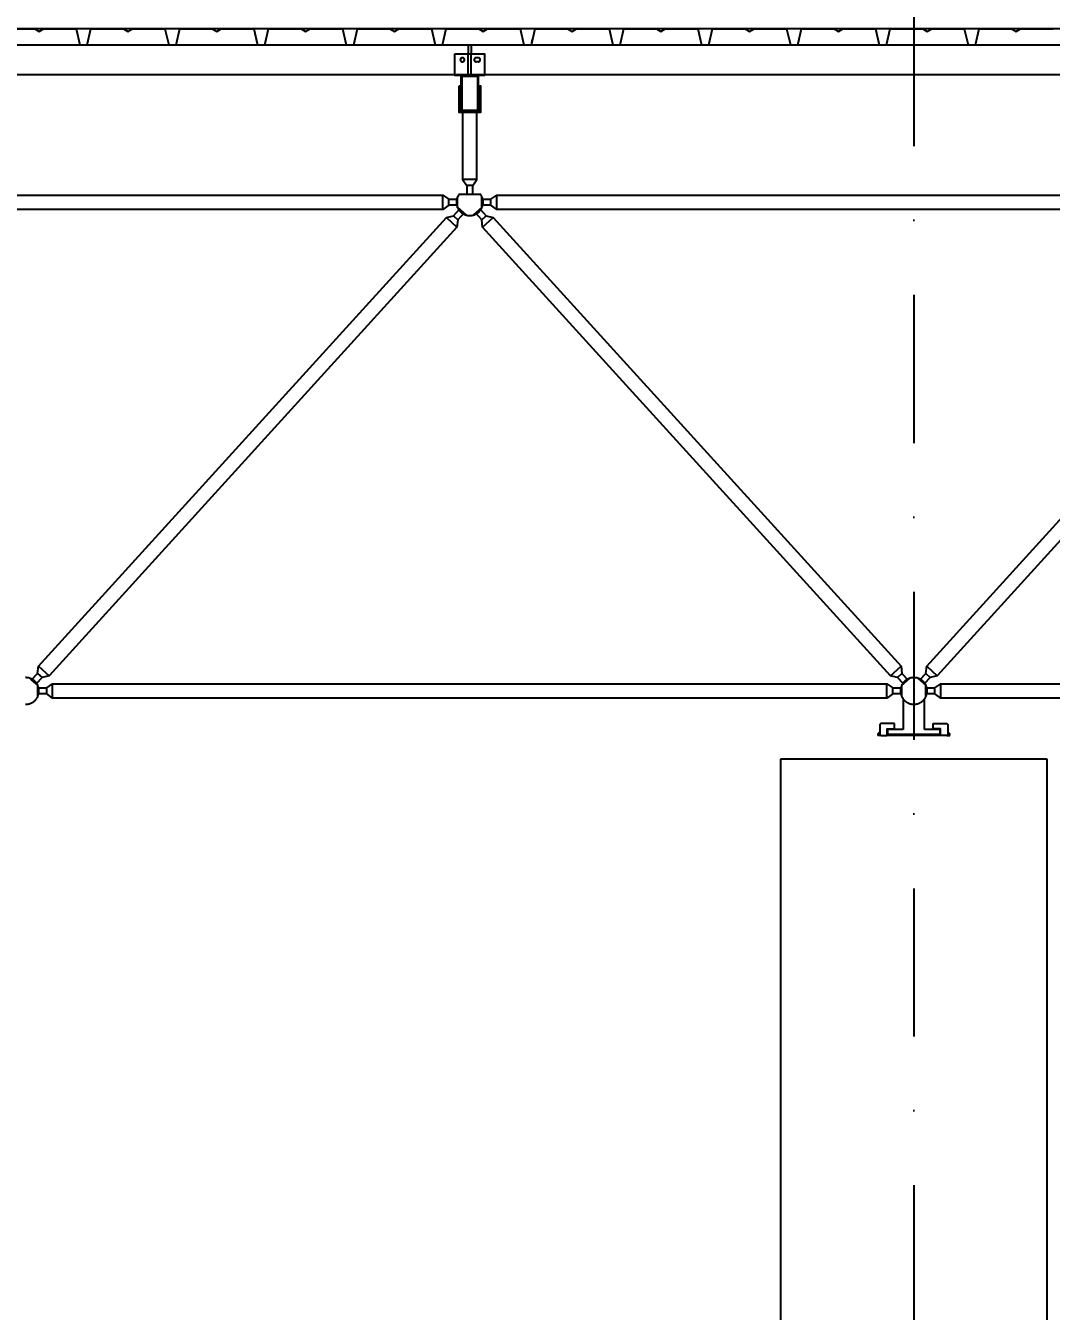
# Model space of a CAD drawing. Header units: centimetres. Extents: x 26569 to 160723, y -3143 to 14565.
# Drawn here: x 33876.7 to 34049.9, y 6157.3 to 6374.3 of the extents above; entities that cross this region are included whole.
import ezdxf

# ---------------------------------------------------------------- set-up
doc = ezdxf.new("R2010")
doc.units = ezdxf.units.CM
doc.header["$LTSCALE"] = 100
doc.linetypes.add('DASHDOT2', pattern=[0.5, 0.25, -0.125, 0, -0.125])
doc.linetypes.add('HIDDEN', pattern=[9.525, 6.35, -3.175])
for name, color, linetype in [('A-ANNO-DIMS', 187, 'Continuous'), ('A-ANNO-GRID', 155, 'DASHDOT2'), ('A-ELEV-01', 255, 'Continuous'), ('A-ELEV-02', 253, 'Continuous'), ('A-WALL-INSL', 249, 'Continuous'), ('A-WALL-SNWPNL', 200, 'Continuous'), ('S-STEL', 3, 'Continuous')]:
    doc.layers.add(name, color=color, linetype=linetype)
doc.styles.add('Fields_100', font='act_simplex.shx', dxfattribs={"width": 0.8, "height": 20})
doc.dimstyles.new('FIELDS_100', dxfattribs={"dimscale": 0, "dimtxt": 20, "dimasz": 5, "dimexe": 5, "dimexo": 5, "dimgap": 5, "dimtad": 0, "dimdec": 0, "dimzin": 0, "dimdsep": 46, "dimtxsty": 'Fields_100', "dimblk": 'DOT', "dimcen": 0.09, "dimclrt": 50, "dimadec": 0, "dimazin": 0, "dimtfac": 1, "dimtdec": 0, "dimtix": 1, "dimtofl": 0, "dimtmove": 1, "dimatfit": 3, "dimfxl": 5, "dimfxlon": 1, "dimtolj": 1, "dimtzin": 0, "dimarcsym": 0})

# ---------------------------------------------------------------- blocks, each defined once
blk = doc.blocks.new('_Dot')
at = {"color": 0, "linetype": 'ByBlock', "lineweight": -2}
blk.add_line((-0.5, 0), (-1, 0), dxfattribs=at)
at = {"color": 0, "linetype": 'ByBlock', "const_width": 0.5}
blk.add_lwpolyline([(-0.25, 0, 1), (0.25, 0, 1)], format="xyb", close=True, dxfattribs=at)
blk = doc.blocks.new('*D691')
at = {"layer": 'A-ANNO-DIMS', "color": 0, "lineweight": -2, "transparency": 16777216}
for p, q in [((33126.73, 6649.56), (33126.73, 6659.56)), ((34026.73, 6649.56), (34026.73, 6659.56)), ((33131.73, 6654.56), (33545.07, 6654.56)), ((34021.73, 6654.56), (33608.4, 6654.56))]:
    blk.add_line(p, q, dxfattribs=at)
at = {"layer": 'DEFPOINTS', "color": 0, "transparency": 16777216}
for p in [(34026.73, 6654.56), (33126.73, 6232.06), (34026.73, 6232.06)]:
    blk.add_point(p, dxfattribs=at)
at = {"layer": 'A-ANNO-DIMS', "color": 0, "lineweight": -2, "transparency": 16777216, "xscale": 5, "yscale": 5, "zscale": 5, "rotation": 180}
blk.add_blockref('_Dot', (33126.73, 6654.56), dxfattribs=at)
at = {"layer": 'A-ANNO-DIMS', "color": 0, "lineweight": -2, "transparency": 16777216, "xscale": 5, "yscale": 5, "zscale": 5}
blk.add_blockref('_Dot', (34026.73, 6654.56), dxfattribs=at)
at = {"layer": 'A-ANNO-DIMS', "color": 50, "transparency": 16777216, "insert": (33576.73, 6654.56), "char_height": 20, "attachment_point": 5, "style": 'Fields_100'}
blk.add_mtext('\\A1;1800', dxfattribs=at)
blk = doc.blocks.new('*D692')
at = {"layer": 'A-ANNO-DIMS', "color": 0, "lineweight": -2, "transparency": 16777216}
for p, q in [((34026.73, 6649.56), (34026.73, 6659.56)), ((34926.73, 6649.56), (34926.73, 6659.56)), ((34031.73, 6654.56), (34445.07, 6654.56)), ((34921.73, 6654.56), (34508.4, 6654.56))]:
    blk.add_line(p, q, dxfattribs=at)
at = {"layer": 'DEFPOINTS', "color": 0, "transparency": 16777216}
for p in [(34926.73, 6654.56), (34026.73, 6232.06), (34926.73, 6232.06)]:
    blk.add_point(p, dxfattribs=at)
at = {"layer": 'A-ANNO-DIMS', "color": 0, "lineweight": -2, "transparency": 16777216, "xscale": 5, "yscale": 5, "zscale": 5, "rotation": 180}
blk.add_blockref('_Dot', (34026.73, 6654.56), dxfattribs=at)
at = {"layer": 'A-ANNO-DIMS', "color": 0, "lineweight": -2, "transparency": 16777216, "xscale": 5, "yscale": 5, "zscale": 5}
blk.add_blockref('_Dot', (34926.73, 6654.56), dxfattribs=at)
at = {"layer": 'A-ANNO-DIMS', "color": 50, "transparency": 16777216, "insert": (34476.73, 6654.56), "char_height": 20, "attachment_point": 5, "style": 'Fields_100'}
blk.add_mtext('\\A1;1800', dxfattribs=at)

msp = doc.modelspace()

# ---------------------------------------------------------------- hatches: boundary and pattern name
at = {"layer": 'A-ELEV-02'}
for points in [[(34020.98, 6254.66), (34021.13, 6254.51), (34020.63, 6254.51), (34020.63, 6254.53), (34020.64, 6254.55), (34020.64, 6254.56), (34020.64, 6254.58), (34020.64, 6254.6), (34020.64, 6254.61), (34020.65, 6254.63), (34020.65, 6254.65), (34020.66, 6254.66), (34020.66, 6254.68), (34020.67, 6254.7), (34020.68, 6254.71), (34020.68, 6254.73), (34020.69, 6254.74), (34020.7, 6254.76), (34020.71, 6254.77), (34020.72, 6254.79), (34020.73, 6254.8), (34020.74, 6254.81), (34020.75, 6254.83), (34020.76, 6254.84), (34020.77, 6254.85), (34020.78, 6254.87), (34020.79, 6254.88), (34020.81, 6254.89), (34020.82, 6254.9), (34020.83, 6254.91), (34020.85, 6254.92), (34020.86, 6254.93), (34020.88, 6254.94), (34020.89, 6254.95), (34020.91, 6254.96), (34020.92, 6254.96), (34020.94, 6254.97), (34020.95, 6254.98), (34020.97, 6254.98), (34020.98, 6254.99)], [(34032.48, 6254.66), (34032.33, 6254.51), (34032.83, 6254.51), (34032.83, 6254.53), (34032.83, 6254.55), (34032.83, 6254.56), (34032.83, 6254.58), (34032.83, 6254.6), (34032.82, 6254.61), (34032.82, 6254.63), (34032.82, 6254.65), (34032.81, 6254.66), (34032.81, 6254.68), (34032.8, 6254.7), (34032.79, 6254.71), (34032.79, 6254.73), (34032.78, 6254.74), (34032.77, 6254.76), (34032.76, 6254.77), (34032.75, 6254.79), (34032.74, 6254.8), (34032.73, 6254.81), (34032.72, 6254.83), (34032.71, 6254.84), (34032.7, 6254.85), (34032.69, 6254.87), (34032.67, 6254.88), (34032.66, 6254.89), (34032.65, 6254.9), (34032.64, 6254.91), (34032.62, 6254.92), (34032.61, 6254.93), (34032.59, 6254.94), (34032.58, 6254.95), (34032.56, 6254.96), (34032.55, 6254.96), (34032.53, 6254.97), (34032.52, 6254.98), (34032.5, 6254.98), (34032.48, 6254.99)]]:
    msp.add_hatch(color=256, dxfattribs=at).paths.add_polyline_path(points, flags=0)

# ---------------------------------------------------------------- linework, layer by layer
at = {"layer": 'A-ANNO-GRID'}
msp.add_lwpolyline([(34026.73, 6679.56), (34026.73, 5813.01)], dxfattribs=at)
at = {"layer": 'A-ELEV-01'}
for points in [[(34004.23, 6250.51), (34004.23, 5950.51)], [(34049.23, 6250.51), (34004.23, 6250.51)], [(34049.23, 5950.51), (34049.23, 6250.51)]]:
    msp.add_lwpolyline(points, dxfattribs=at)
at = {"layer": 'A-ELEV-02'}
for points in [[(32200.48, 6371.06), (36699.23, 6371.06)], [(33951.48, 6371.06), (33951.48, 6369.56)], [(33951.98, 6371.06), (33951.98, 6369.56)], [(33952.83, 6368.91), (33952.83, 6368.91), (33952.82, 6368.91), (33952.81, 6368.91), (33952.8, 6368.91), (33952.79, 6368.91), (33952.79, 6368.91), (33952.78, 6368.91), (33952.77, 6368.91), (33952.76, 6368.9), (33952.75, 6368.9), (33952.75, 6368.9), (33952.74, 6368.9), (33952.73, 6368.9), (33952.72, 6368.89), (33952.71, 6368.89), (33952.71, 6368.89), (33952.7, 6368.88), (33952.69, 6368.88), (33952.68, 6368.88), (33952.67, 6368.87), (33952.67, 6368.87), (33952.66, 6368.86), (33952.65, 6368.86), (33952.64, 6368.86), (33952.64, 6368.85), (33952.63, 6368.84), (33952.62, 6368.84), (33952.61, 6368.83), (33952.61, 6368.83), (33952.6, 6368.82), (33952.59, 6368.82), (33952.59, 6368.81), (33952.58, 6368.8), (33952.57, 6368.8), (33952.57, 6368.79), (33952.56, 6368.78), (33952.56, 6368.78), (33952.55, 6368.77), (33952.55, 6368.76), (33952.54, 6368.75), (33952.54, 6368.75), (33952.53, 6368.74), (33952.53, 6368.73), (33952.52, 6368.72), (33952.52, 6368.72), (33952.52, 6368.71), (33952.51, 6368.7), (33952.51, 6368.69), (33952.51, 6368.68), (33952.5, 6368.67), (33952.5, 6368.67), (33952.5, 6368.66), (33952.5, 6368.65), (33952.49, 6368.64), (33952.49, 6368.63), (33952.49, 6368.63), (33952.49, 6368.62), (33952.49, 6368.61), (33952.49, 6368.6), (33952.49, 6368.59), (33952.49, 6368.59), (33952.48, 6368.58), (33952.48, 6368.57), (33952.48, 6368.56), (33952.48, 6368.55), (33952.48, 6368.55), (33952.49, 6368.54), (33952.49, 6368.53), (33952.49, 6368.52), (33952.49, 6368.51), (33952.49, 6368.51), (33952.49, 6368.5), (33952.49, 6368.49), (33952.49, 6368.48), (33952.5, 6368.47), (33952.5, 6368.47), (33952.5, 6368.46), (33952.5, 6368.45), (33952.51, 6368.44), (33952.51, 6368.43), (33952.51, 6368.43), (33952.52, 6368.42), (33952.52, 6368.41), (33952.52, 6368.4), (33952.53, 6368.39), (33952.53, 6368.39), (33952.54, 6368.38), (33952.54, 6368.37), (33952.55, 6368.36), (33952.55, 6368.36), (33952.56, 6368.35), (33952.56, 6368.34), (33952.57, 6368.33), (33952.57, 6368.33), (33952.58, 6368.32), (33952.59, 6368.31), (33952.59, 6368.31), (33952.6, 6368.3), (33952.61, 6368.3), (33952.61, 6368.29), (33952.62, 6368.28), (33952.63, 6368.28), (33952.64, 6368.27), (33952.64, 6368.27), (33952.65, 6368.26), (33952.66, 6368.26), (33952.67, 6368.26), (33952.67, 6368.25), (33952.68, 6368.25), (33952.69, 6368.24), (33952.7, 6368.24), (33952.71, 6368.24), (33952.71, 6368.23), (33952.72, 6368.23), (33952.73, 6368.23), (33952.74, 6368.23), (33952.75, 6368.22), (33952.75, 6368.22), (33952.76, 6368.22), (33952.77, 6368.22), (33952.78, 6368.22), (33952.79, 6368.22), (33952.79, 6368.21), (33952.8, 6368.21), (33952.81, 6368.21), (33952.82, 6368.21), (33952.83, 6368.21), (33952.83, 6368.21)], [(33953.13, 6368.91), (33952.83, 6368.91)], [(33953.13, 6368.21), (33952.83, 6368.21)], [(33953.13, 6368.21), (33953.14, 6368.21), (33953.15, 6368.21), (33953.16, 6368.21), (33953.17, 6368.21), (33953.17, 6368.21), (33953.18, 6368.22), (33953.19, 6368.22), (33953.2, 6368.22), (33953.21, 6368.22), (33953.21, 6368.22), (33953.22, 6368.22), (33953.23, 6368.23), (33953.24, 6368.23), (33953.25, 6368.23), (33953.26, 6368.23), (33953.26, 6368.24), (33953.27, 6368.24), (33953.28, 6368.24), (33953.29, 6368.25), (33953.3, 6368.25), (33953.3, 6368.26), (33953.31, 6368.26), (33953.32, 6368.26), (33953.33, 6368.27), (33953.33, 6368.27), (33953.34, 6368.28), (33953.35, 6368.28), (33953.35, 6368.29), (33953.36, 6368.3), (33953.37, 6368.3), (33953.38, 6368.31), (33953.38, 6368.31), (33953.39, 6368.32), (33953.39, 6368.33), (33953.4, 6368.33), (33953.41, 6368.34), (33953.41, 6368.35), (33953.42, 6368.36), (33953.42, 6368.36), (33953.43, 6368.37), (33953.43, 6368.38), (33953.44, 6368.39), (33953.44, 6368.39), (33953.45, 6368.4), (33953.45, 6368.41), (33953.45, 6368.42), (33953.46, 6368.43), (33953.46, 6368.43), (33953.46, 6368.44), (33953.47, 6368.45), (33953.47, 6368.46), (33953.47, 6368.47), (33953.47, 6368.47), (33953.48, 6368.48), (33953.48, 6368.49), (33953.48, 6368.5), (33953.48, 6368.51), (33953.48, 6368.51), (33953.48, 6368.52), (33953.48, 6368.53), (33953.48, 6368.54), (33953.48, 6368.55), (33953.48, 6368.55), (33953.48, 6368.56), (33953.48, 6368.57), (33953.48, 6368.58), (33953.48, 6368.59), (33953.48, 6368.59), (33953.48, 6368.6), (33953.48, 6368.61), (33953.48, 6368.62), (33953.48, 6368.63), (33953.48, 6368.63), (33953.48, 6368.64), (33953.47, 6368.65), (33953.47, 6368.66), (33953.47, 6368.67), (33953.47, 6368.67), (33953.46, 6368.68), (33953.46, 6368.69), (33953.46, 6368.7), (33953.45, 6368.71), (33953.45, 6368.72), (33953.45, 6368.72), (33953.44, 6368.73), (33953.44, 6368.74), (33953.43, 6368.75), (33953.43, 6368.75), (33953.42, 6368.76), (33953.42, 6368.77), (33953.41, 6368.78), (33953.41, 6368.78), (33953.4, 6368.79), (33953.39, 6368.8), (33953.39, 6368.8), (33953.38, 6368.81), (33953.38, 6368.82), (33953.37, 6368.82), (33953.36, 6368.83), (33953.35, 6368.83), (33953.35, 6368.84), (33953.34, 6368.84), (33953.33, 6368.85), (33953.33, 6368.86), (33953.32, 6368.86), (33953.31, 6368.86), (33953.3, 6368.87), (33953.3, 6368.87), (33953.29, 6368.88), (33953.28, 6368.88), (33953.27, 6368.88), (33953.26, 6368.89), (33953.26, 6368.89), (33953.25, 6368.89), (33953.24, 6368.9), (33953.23, 6368.9), (33953.22, 6368.9), (33953.21, 6368.9), (33953.21, 6368.9), (33953.2, 6368.91), (33953.19, 6368.91), (33953.18, 6368.91), (33953.17, 6368.91), (33953.17, 6368.91), (33953.16, 6368.91), (33953.15, 6368.91), (33953.14, 6368.91), (33953.13, 6368.91)], [(32200.48, 6366.06), (36699.23, 6366.06)], [(33949.23, 6366.06), (33954.23, 6366.06)], [(33949.93, 6363.26), (33950.18, 6363.26)], [(33953.28, 6363.26), (33953.53, 6363.26)], [(33949.93, 6362.56), (33950.18, 6362.56)], [(33953.28, 6362.56), (33953.53, 6362.56)], [(33950.53, 6359.66), (33950.53, 6348.36), (33951.23, 6347.36), (33951.23, 6345.86)], [(33952.23, 6345.86), (33952.23, 6347.36), (33952.94, 6348.36), (33952.94, 6359.66)], [(33952.94, 6348.36), (33950.53, 6348.36)], [(33949.93, 6345.86), (33949.89, 6345.8), (33949.85, 6345.74), (33949.81, 6345.68), (33949.77, 6345.61), (33949.73, 6345.54), (33949.7, 6345.47), (33949.67, 6345.4), (33949.64, 6345.33), (33949.61, 6345.26), (33949.6, 6345.22), (33949.59, 6345.18), (33949.57, 6345.14), (33949.56, 6345.11), (33949.55, 6345.07), (33949.54, 6345.03), (33949.54, 6344.99), (33949.53, 6344.95), (33949.52, 6344.91), (33949.51, 6344.87), (33949.51, 6344.83), (33949.5, 6344.79), (33949.5, 6344.75), (33949.49, 6344.71), (33949.49, 6344.67), (33949.49, 6344.63), (33949.49, 6344.59), (33949.48, 6344.55), (33949.48, 6344.52), (33949.48, 6344.48), (33949.49, 6344.44), (33949.49, 6344.4), (33949.49, 6344.36), (33949.49, 6344.32), (33949.5, 6344.28), (33949.5, 6344.24), (33949.51, 6344.2), (33949.51, 6344.16), (33949.53, 6344.08), (33949.54, 6344.01), (33949.56, 6343.93), (33949.58, 6343.86), (33949.61, 6343.78), (33949.63, 6343.71), (33949.66, 6343.64), (33949.69, 6343.57), (33949.72, 6343.51), (33949.76, 6343.44), (33949.79, 6343.37), (33949.83, 6343.31), (33949.87, 6343.25), (33949.92, 6343.18), (33949.96, 6343.12), (33950.01, 6343.06), (33950.07, 6343), (33950.12, 6342.95), (33950.15, 6342.92), (33950.17, 6342.89), (33950.2, 6342.86), (33950.23, 6342.84), (33950.26, 6342.81), (33950.29, 6342.78), (33950.32, 6342.76), (33950.35, 6342.73), (33950.39, 6342.71), (33950.42, 6342.69), (33950.45, 6342.66), (33950.48, 6342.64), (33950.52, 6342.62), (33950.55, 6342.6), (33950.59, 6342.58), (33950.62, 6342.56), (33950.65, 6342.54), (33950.69, 6342.52), (33950.73, 6342.5), (33950.76, 6342.48), (33950.8, 6342.47), (33950.83, 6342.45), (33950.87, 6342.43), (33950.91, 6342.42), (33950.94, 6342.41), (33950.98, 6342.39), (33951.02, 6342.38), (33951.06, 6342.37), (33951.13, 6342.34), (33951.21, 6342.33), (33951.28, 6342.31), (33951.36, 6342.29), (33951.43, 6342.28), (33951.51, 6342.27), (33951.59, 6342.27), (33951.66, 6342.26), (33951.73, 6342.26), (33951.81, 6342.26), (33951.88, 6342.27), (33951.96, 6342.27), (33952.03, 6342.28), (33952.11, 6342.29), (33952.19, 6342.31), (33952.26, 6342.33), (33952.34, 6342.34), (33952.41, 6342.37), (33952.45, 6342.38), (33952.49, 6342.39), (33952.52, 6342.41), (33952.56, 6342.42), (33952.6, 6342.43), (33952.63, 6342.45), (33952.67, 6342.47), (33952.71, 6342.48), (33952.74, 6342.5), (33952.78, 6342.52), (33952.81, 6342.54), (33952.85, 6342.56), (33952.88, 6342.58), (33952.92, 6342.6), (33952.95, 6342.62), (33952.98, 6342.64), (33953.02, 6342.66), (33953.05, 6342.69), (33953.08, 6342.71), (33953.11, 6342.73), (33953.15, 6342.76), (33953.18, 6342.78), (33953.21, 6342.81), (33953.24, 6342.84), (33953.27, 6342.86), (33953.29, 6342.89), (33953.32, 6342.92), (33953.35, 6342.95), (33953.4, 6343), (33953.45, 6343.06), (33953.5, 6343.12), (33953.55, 6343.18), (33953.59, 6343.25), (33953.64, 6343.31), (33953.68, 6343.37), (33953.71, 6343.44), (33953.75, 6343.51), (33953.78, 6343.57), (33953.81, 6343.64), (33953.84, 6343.71), (33953.86, 6343.78), (33953.89, 6343.86), (33953.91, 6343.93), (33953.93, 6344.01), (33953.94, 6344.08), (33953.96, 6344.16), (33953.96, 6344.2), (33953.97, 6344.24), (33953.97, 6344.28), (33953.98, 6344.32), (33953.98, 6344.36), (33953.98, 6344.4), (33953.98, 6344.44), (33953.98, 6344.48), (33953.98, 6344.52), (33953.98, 6344.55), (33953.98, 6344.59), (33953.98, 6344.63), (33953.98, 6344.67), (33953.98, 6344.71), (33953.97, 6344.75), (33953.97, 6344.79), (33953.96, 6344.83), (33953.96, 6344.87), (33953.95, 6344.91), (33953.94, 6344.95), (33953.93, 6344.99), (33953.92, 6345.03), (33953.91, 6345.07), (33953.9, 6345.11), (33953.89, 6345.14), (33953.88, 6345.18), (33953.87, 6345.22), (33953.86, 6345.26), (33953.83, 6345.33), (33953.8, 6345.4), (33953.77, 6345.47), (33953.73, 6345.54), (33953.7, 6345.61), (33953.66, 6345.68), (33953.62, 6345.74), (33953.58, 6345.8), (33953.53, 6345.86)], [(33949.93, 6345.86), (33953.53, 6345.86)], [(33952.23, 6347.36), (33951.23, 6347.36)], [(33803.78, 6345.01), (33805.28, 6345.01), (33806.28, 6345.72), (33947.18, 6345.72), (33948.18, 6345.01), (33949.68, 6345.01)], [(33949.68, 6344.01), (33948.18, 6344.01), (33947.18, 6343.3), (33806.28, 6343.3), (33805.28, 6344.01), (33803.78, 6344.01)], [(33947.18, 6343.3), (33947.18, 6345.72)], [(33948.18, 6344.01), (33948.18, 6345.01)], [(33949.68, 6343.58), (33949.68, 6345.44)], [(33953.78, 6345.01), (33955.28, 6345.01), (33956.28, 6345.72), (34097.18, 6345.72), (34098.18, 6345.01), (34099.68, 6345.01)], [(33953.78, 6343.58), (33953.78, 6345.44)], [(34099.68, 6344.01), (34098.18, 6344.01), (34097.18, 6343.3), (33956.28, 6343.3), (33955.28, 6344.01), (33953.78, 6344.01)], [(33955.28, 6344.01), (33955.28, 6345.01)], [(33956.28, 6343.3), (33956.28, 6345.72)], [(33947.78, 6341.96), (33949.57, 6340.33)], [(33948.98, 6342.22), (33949.72, 6341.55)], [(33949.67, 6343.62), (33951.04, 6342.37)], [(33952.43, 6342.37), (33953.8, 6343.62)], [(33953.75, 6341.55), (33954.49, 6342.22)], [(33953.9, 6340.33), (33955.69, 6341.96)], [(33878.9, 6266.19), (33880.69, 6264.57)], [(34022.78, 6264.57), (34024.57, 6266.19)], [(34028.9, 6266.19), (34030.69, 6264.57)], [(33876.68, 6259.76), (33876.73, 6259.76), (33876.78, 6259.76), (33876.83, 6259.76), (33876.89, 6259.77), (33876.94, 6259.77), (33876.99, 6259.78), (33877.04, 6259.78), (33877.09, 6259.79), (33877.14, 6259.8), (33877.2, 6259.81), (33877.25, 6259.82), (33877.3, 6259.83), (33877.35, 6259.85), (33877.41, 6259.86), (33877.46, 6259.88), (33877.51, 6259.9), (33877.56, 6259.92), (33877.61, 6259.94), (33877.67, 6259.96), (33877.72, 6259.99), (33877.77, 6260.01), (33877.82, 6260.04), (33877.87, 6260.07), (33877.92, 6260.1), (33877.97, 6260.13), (33878.01, 6260.16), (33878.06, 6260.19), (33878.11, 6260.23), (33878.15, 6260.27), (33878.2, 6260.3), (33878.24, 6260.34), (33878.28, 6260.38), (33878.33, 6260.42), (33878.37, 6260.46), (33878.41, 6260.51), (33878.44, 6260.55), (33878.48, 6260.59), (33878.52, 6260.64), (33878.55, 6260.69), (33878.59, 6260.73), (33878.62, 6260.78), (33878.65, 6260.83), (33878.68, 6260.88), (33878.71, 6260.93), (33878.73, 6260.98), (33878.76, 6261.03), (33878.78, 6261.08), (33878.81, 6261.13), (33878.83, 6261.18), (33878.85, 6261.24), (33878.86, 6261.29), (33878.88, 6261.34), (33878.9, 6261.39), (33878.91, 6261.45), (33878.92, 6261.5), (33878.94, 6261.55), (33878.95, 6261.6), (33878.96, 6261.66), (33878.96, 6261.71), (33878.97, 6261.76), (33878.98, 6261.81), (33878.98, 6261.86), (33878.98, 6261.91), (33878.98, 6261.96), (33878.98, 6262.01), (33878.98, 6262.06), (33878.98, 6262.11), (33878.98, 6262.16), (33878.98, 6262.21), (33878.97, 6262.27), (33878.96, 6262.32), (33878.96, 6262.37), (33878.95, 6262.42), (33878.94, 6262.47), (33878.92, 6262.53), (33878.91, 6262.58), (33878.9, 6262.63), (33878.88, 6262.68), (33878.86, 6262.74), (33878.85, 6262.79), (33878.83, 6262.84), (33878.81, 6262.89), (33878.78, 6262.94), (33878.76, 6262.99), (33878.73, 6263.05), (33878.71, 6263.1), (33878.68, 6263.15), (33878.65, 6263.19), (33878.62, 6263.24), (33878.59, 6263.29), (33878.55, 6263.34), (33878.52, 6263.38), (33878.48, 6263.43), (33878.44, 6263.48), (33878.41, 6263.52), (33878.37, 6263.56), (33878.33, 6263.6), (33878.28, 6263.64), (33878.24, 6263.68), (33878.2, 6263.72), (33878.15, 6263.76), (33878.11, 6263.8), (33878.06, 6263.83), (33878.01, 6263.86), (33877.97, 6263.9), (33877.92, 6263.93), (33877.87, 6263.96), (33877.82, 6263.98), (33877.77, 6264.01), (33877.72, 6264.04), (33877.67, 6264.06), (33877.61, 6264.08), (33877.56, 6264.1), (33877.51, 6264.12), (33877.46, 6264.14), (33877.41, 6264.16), (33877.35, 6264.18), (33877.3, 6264.19), (33877.25, 6264.2), (33877.2, 6264.21), (33877.14, 6264.22), (33877.09, 6264.23), (33877.04, 6264.24), (33876.99, 6264.25), (33876.94, 6264.25), (33876.89, 6264.26), (33876.83, 6264.26), (33876.78, 6264.26), (33876.73, 6264.26), (33876.68, 6264.26)], [(33877.43, 6264.15), (33878.8, 6262.91)], [(33878.75, 6264.98), (33879.49, 6264.3)], [(34023.98, 6264.3), (34024.72, 6264.98)], [(34028.53, 6260.66), (34028.58, 6260.72), (34028.62, 6260.78), (34028.66, 6260.85), (34028.7, 6260.91), (34028.73, 6260.98), (34028.77, 6261.05), (34028.8, 6261.12), (34028.83, 6261.19), (34028.86, 6261.27), (34028.87, 6261.31), (34028.88, 6261.34), (34028.89, 6261.38), (34028.9, 6261.42), (34028.91, 6261.46), (34028.92, 6261.5), (34028.93, 6261.53), (34028.94, 6261.57), (34028.95, 6261.61), (34028.96, 6261.65), (34028.96, 6261.69), (34028.97, 6261.73), (34028.97, 6261.77), (34028.98, 6261.81), (34028.98, 6261.85), (34028.98, 6261.89), (34028.98, 6261.93), (34028.98, 6261.97), (34028.98, 6262.01), (34028.98, 6262.05), (34028.98, 6262.09), (34028.98, 6262.13), (34028.98, 6262.17), (34028.98, 6262.21), (34028.97, 6262.25), (34028.97, 6262.29), (34028.96, 6262.33), (34028.96, 6262.36), (34028.94, 6262.44), (34028.93, 6262.52), (34028.91, 6262.59), (34028.89, 6262.67), (34028.86, 6262.74), (34028.84, 6262.81), (34028.81, 6262.88), (34028.78, 6262.95), (34028.75, 6263.02), (34028.71, 6263.08), (34028.68, 6263.15), (34028.64, 6263.21), (34028.59, 6263.28), (34028.55, 6263.34), (34028.5, 6263.4), (34028.45, 6263.46), (34028.4, 6263.52), (34028.35, 6263.58), (34028.32, 6263.61), (34028.29, 6263.63), (34028.27, 6263.66), (34028.24, 6263.69), (34028.21, 6263.71), (34028.18, 6263.74), (34028.15, 6263.77), (34028.11, 6263.79), (34028.08, 6263.81), (34028.05, 6263.84), (34028.02, 6263.86), (34027.98, 6263.88), (34027.95, 6263.9), (34027.92, 6263.93), (34027.88, 6263.95), (34027.85, 6263.97), (34027.81, 6263.99), (34027.78, 6264.01), (34027.74, 6264.02), (34027.71, 6264.04), (34027.67, 6264.06), (34027.63, 6264.07), (34027.6, 6264.09), (34027.56, 6264.1), (34027.52, 6264.12), (34027.49, 6264.13), (34027.45, 6264.15), (34027.41, 6264.16), (34027.34, 6264.18), (34027.26, 6264.2), (34027.19, 6264.22), (34027.11, 6264.23), (34027.03, 6264.24), (34026.96, 6264.25), (34026.88, 6264.26), (34026.81, 6264.26), (34026.73, 6264.26), (34026.66, 6264.26), (34026.59, 6264.26), (34026.51, 6264.25), (34026.43, 6264.24), (34026.36, 6264.23), (34026.28, 6264.22), (34026.21, 6264.2), (34026.13, 6264.18), (34026.06, 6264.16), (34026.02, 6264.15), (34025.98, 6264.13), (34025.94, 6264.12), (34025.91, 6264.1), (34025.87, 6264.09), (34025.83, 6264.07), (34025.8, 6264.06), (34025.76, 6264.04), (34025.73, 6264.02), (34025.69, 6264.01), (34025.65, 6263.99), (34025.62, 6263.97), (34025.59, 6263.95), (34025.55, 6263.93), (34025.52, 6263.9), (34025.48, 6263.88), (34025.45, 6263.86), (34025.42, 6263.84), (34025.39, 6263.81), (34025.35, 6263.79), (34025.32, 6263.77), (34025.29, 6263.74), (34025.26, 6263.71), (34025.23, 6263.69), (34025.2, 6263.66), (34025.17, 6263.63), (34025.15, 6263.61), (34025.12, 6263.58), (34025.07, 6263.52), (34025.01, 6263.46), (34024.96, 6263.4), (34024.92, 6263.34), (34024.87, 6263.28), (34024.83, 6263.21), (34024.79, 6263.15), (34024.76, 6263.08), (34024.72, 6263.02), (34024.69, 6262.95), (34024.66, 6262.88), (34024.63, 6262.81), (34024.61, 6262.74), (34024.58, 6262.67), (34024.56, 6262.59), (34024.54, 6262.52), (34024.53, 6262.44), (34024.51, 6262.36), (34024.51, 6262.33), (34024.5, 6262.29), (34024.5, 6262.25), (34024.49, 6262.21), (34024.49, 6262.17), (34024.49, 6262.13), (34024.49, 6262.09), (34024.48, 6262.05), (34024.48, 6262.01), (34024.48, 6261.97), (34024.49, 6261.93), (34024.49, 6261.89), (34024.49, 6261.85), (34024.49, 6261.81), (34024.5, 6261.77), (34024.5, 6261.73), (34024.51, 6261.69), (34024.51, 6261.65), (34024.52, 6261.61), (34024.53, 6261.57), (34024.54, 6261.53), (34024.54, 6261.5), (34024.55, 6261.46), (34024.56, 6261.42), (34024.57, 6261.38), (34024.59, 6261.34), (34024.6, 6261.31), (34024.61, 6261.27), (34024.64, 6261.19), (34024.67, 6261.12), (34024.7, 6261.05), (34024.73, 6260.98), (34024.77, 6260.91), (34024.81, 6260.85), (34024.85, 6260.78), (34024.89, 6260.72), (34024.93, 6260.66)], [(34024.67, 6262.91), (34026.04, 6264.15)], [(34027.43, 6264.15), (34028.8, 6262.91)], [(34028.75, 6264.98), (34029.49, 6264.3)], [(33878.78, 6262.51), (33880.28, 6262.51), (33881.28, 6263.22), (34022.18, 6263.22), (34023.18, 6262.51), (34024.68, 6262.51)], [(33878.78, 6261.08), (33878.78, 6262.94)], [(34024.68, 6261.51), (34023.18, 6261.51), (34022.18, 6260.8), (33881.28, 6260.8), (33880.28, 6261.51), (33878.78, 6261.51)], [(33880.28, 6261.51), (33880.28, 6262.51)], [(33881.28, 6260.8), (33881.28, 6263.22)], [(34022.18, 6260.8), (34022.18, 6263.22)], [(34023.18, 6261.51), (34023.18, 6262.51)], [(34024.68, 6261.08), (34024.68, 6262.94)], [(34026.73, 6262.01), (34026.73, 6254.51)], [(34028.78, 6262.51), (34030.28, 6262.51), (34031.28, 6263.22), (34172.18, 6263.22), (34173.18, 6262.51), (34174.68, 6262.51)], [(34028.78, 6261.08), (34028.78, 6262.94)], [(34174.68, 6261.51), (34173.18, 6261.51), (34172.18, 6260.8), (34031.28, 6260.8), (34030.28, 6261.51), (34028.78, 6261.51)], [(34030.28, 6261.51), (34030.28, 6262.51)], [(34031.28, 6260.8), (34031.28, 6263.22)], [(34024.93, 6260.66), (34024.93, 6255.51)], [(34028.53, 6255.51), (34028.53, 6260.66)], [(34020.98, 6254.99), (34020.98, 6254.99), (34020.97, 6254.98), (34020.96, 6254.98), (34020.95, 6254.98), (34020.94, 6254.97), (34020.93, 6254.97), (34020.92, 6254.97), (34020.91, 6254.96), (34020.91, 6254.96), (34020.9, 6254.95), (34020.89, 6254.95), (34020.88, 6254.94), (34020.87, 6254.94), (34020.86, 6254.93), (34020.85, 6254.93), (34020.85, 6254.92), (34020.84, 6254.92), (34020.83, 6254.91), (34020.82, 6254.9), (34020.81, 6254.9), (34020.81, 6254.89), (34020.8, 6254.88), (34020.79, 6254.88), (34020.78, 6254.87), (34020.78, 6254.86), (34020.77, 6254.86), (34020.76, 6254.85), (34020.76, 6254.84), (34020.75, 6254.83), (34020.74, 6254.82), (34020.74, 6254.82), (34020.73, 6254.81), (34020.73, 6254.8), (34020.72, 6254.79), (34020.71, 6254.78), (34020.71, 6254.77), (34020.7, 6254.77), (34020.7, 6254.76), (34020.69, 6254.75), (34020.69, 6254.74), (34020.68, 6254.73), (34020.68, 6254.72), (34020.68, 6254.71), (34020.67, 6254.7), (34020.67, 6254.69), (34020.66, 6254.68), (34020.66, 6254.67), (34020.66, 6254.66), (34020.65, 6254.65), (34020.65, 6254.65), (34020.65, 6254.64), (34020.65, 6254.63), (34020.65, 6254.62), (34020.64, 6254.61), (34020.64, 6254.6), (34020.64, 6254.59), (34020.64, 6254.58), (34020.64, 6254.57), (34020.64, 6254.56), (34020.64, 6254.55), (34020.64, 6254.54), (34020.63, 6254.53), (34020.63, 6254.52), (34020.63, 6254.51)], [(34021.13, 6254.51), (34020.98, 6254.66)], [(34024.93, 6255.51), (34022.28, 6255.51)], [(34022.28, 6255.51), (34022.28, 6254.71)], [(34022.28, 6254.71), (34031.18, 6254.71)], [(34022.41, 6254.61), (34022.41, 6254.71)], [(34031.18, 6255.51), (34028.53, 6255.51)], [(34031.06, 6254.61), (34031.06, 6254.71)], [(34031.18, 6254.71), (34031.18, 6255.51)], [(34032.33, 6254.51), (34032.48, 6254.66)], [(34032.83, 6254.51), (34032.83, 6254.52), (34032.83, 6254.53), (34032.83, 6254.54), (34032.83, 6254.55), (34032.83, 6254.56), (34032.83, 6254.57), (34032.83, 6254.58), (34032.83, 6254.59), (34032.83, 6254.6), (34032.83, 6254.61), (34032.82, 6254.62), (34032.82, 6254.63), (34032.82, 6254.64), (34032.82, 6254.65), (34032.81, 6254.65), (34032.81, 6254.66), (34032.81, 6254.67), (34032.8, 6254.68), (34032.8, 6254.69), (34032.8, 6254.7), (34032.79, 6254.71), (34032.79, 6254.72), (34032.78, 6254.73), (34032.78, 6254.74), (34032.78, 6254.75), (34032.77, 6254.76), (34032.77, 6254.77), (34032.76, 6254.77), (34032.75, 6254.78), (34032.75, 6254.79), (34032.74, 6254.8), (34032.74, 6254.81), (34032.73, 6254.82), (34032.72, 6254.82), (34032.72, 6254.83), (34032.71, 6254.84), (34032.71, 6254.85), (34032.7, 6254.86), (34032.69, 6254.86), (34032.68, 6254.87), (34032.68, 6254.88), (34032.67, 6254.88), (34032.66, 6254.89), (34032.65, 6254.9), (34032.65, 6254.9), (34032.64, 6254.91), (34032.63, 6254.92), (34032.62, 6254.92), (34032.61, 6254.93), (34032.61, 6254.93), (34032.6, 6254.94), (34032.59, 6254.94), (34032.58, 6254.95), (34032.57, 6254.95), (34032.56, 6254.96), (34032.55, 6254.96), (34032.55, 6254.97), (34032.54, 6254.97), (34032.53, 6254.97), (34032.52, 6254.98), (34032.51, 6254.98), (34032.5, 6254.98), (34032.49, 6254.99), (34032.48, 6254.99)], [(34021.13, 6254.51), (34020.63, 6254.51)], [(34022.39, 6254.51), (34022.39, 6254.61)], [(34022.39, 6254.61), (34031.08, 6254.61)], [(34031.08, 6254.51), (34022.39, 6254.51)], [(34031.08, 6254.51), (34031.08, 6254.61)], [(34032.33, 6254.51), (34032.83, 6254.51)]]:
    msp.add_lwpolyline(points, dxfattribs=at)
for points in [[(33949.23, 6369.56), (33954.23, 6369.56), (33954.23, 6365.91), (33949.23, 6365.91)], [(33950.83, 6368.56), (33950.83, 6368.57), (33950.83, 6368.58), (33950.83, 6368.59), (33950.83, 6368.59), (33950.83, 6368.6), (33950.83, 6368.61), (33950.83, 6368.62), (33950.83, 6368.63), (33950.83, 6368.63), (33950.83, 6368.64), (33950.82, 6368.65), (33950.82, 6368.66), (33950.82, 6368.67), (33950.82, 6368.67), (33950.81, 6368.68), (33950.81, 6368.69), (33950.81, 6368.7), (33950.8, 6368.71), (33950.8, 6368.72), (33950.8, 6368.72), (33950.79, 6368.73), (33950.79, 6368.74), (33950.78, 6368.75), (33950.78, 6368.75), (33950.77, 6368.76), (33950.77, 6368.77), (33950.76, 6368.78), (33950.76, 6368.78), (33950.75, 6368.79), (33950.74, 6368.8), (33950.74, 6368.8), (33950.73, 6368.81), (33950.73, 6368.82), (33950.72, 6368.82), (33950.71, 6368.83), (33950.7, 6368.83), (33950.7, 6368.84), (33950.69, 6368.84), (33950.68, 6368.85), (33950.68, 6368.86), (33950.67, 6368.86), (33950.66, 6368.86), (33950.65, 6368.87), (33950.65, 6368.87), (33950.64, 6368.88), (33950.63, 6368.88), (33950.62, 6368.88), (33950.61, 6368.89), (33950.61, 6368.89), (33950.6, 6368.89), (33950.59, 6368.9), (33950.58, 6368.9), (33950.57, 6368.9), (33950.56, 6368.9), (33950.56, 6368.9), (33950.55, 6368.91), (33950.54, 6368.91), (33950.53, 6368.91), (33950.52, 6368.91), (33950.52, 6368.91), (33950.51, 6368.91), (33950.5, 6368.91), (33950.49, 6368.91), (33950.48, 6368.91), (33950.48, 6368.91), (33950.47, 6368.91), (33950.46, 6368.91), (33950.45, 6368.91), (33950.44, 6368.91), (33950.44, 6368.91), (33950.43, 6368.91), (33950.42, 6368.91), (33950.41, 6368.9), (33950.4, 6368.9), (33950.4, 6368.9), (33950.39, 6368.9), (33950.38, 6368.9), (33950.37, 6368.89), (33950.36, 6368.89), (33950.36, 6368.89), (33950.35, 6368.88), (33950.34, 6368.88), (33950.33, 6368.88), (33950.32, 6368.87), (33950.32, 6368.87), (33950.31, 6368.86), (33950.3, 6368.86), (33950.29, 6368.86), (33950.29, 6368.85), (33950.28, 6368.84), (33950.27, 6368.84), (33950.26, 6368.83), (33950.26, 6368.83), (33950.25, 6368.82), (33950.24, 6368.82), (33950.24, 6368.81), (33950.23, 6368.8), (33950.22, 6368.8), (33950.22, 6368.79), (33950.21, 6368.78), (33950.21, 6368.78), (33950.2, 6368.77), (33950.2, 6368.76), (33950.19, 6368.75), (33950.19, 6368.75), (33950.18, 6368.74), (33950.18, 6368.73), (33950.17, 6368.72), (33950.17, 6368.72), (33950.17, 6368.71), (33950.16, 6368.7), (33950.16, 6368.69), (33950.16, 6368.68), (33950.15, 6368.67), (33950.15, 6368.67), (33950.15, 6368.66), (33950.15, 6368.65), (33950.14, 6368.64), (33950.14, 6368.63), (33950.14, 6368.63), (33950.14, 6368.62), (33950.14, 6368.61), (33950.14, 6368.6), (33950.14, 6368.59), (33950.14, 6368.59), (33950.13, 6368.58), (33950.13, 6368.57), (33950.13, 6368.56), (33950.13, 6368.55), (33950.13, 6368.55), (33950.14, 6368.54), (33950.14, 6368.53), (33950.14, 6368.52), (33950.14, 6368.51), (33950.14, 6368.51), (33950.14, 6368.5), (33950.14, 6368.49), (33950.14, 6368.48), (33950.15, 6368.47), (33950.15, 6368.47), (33950.15, 6368.46), (33950.15, 6368.45), (33950.16, 6368.44), (33950.16, 6368.43), (33950.16, 6368.43), (33950.17, 6368.42), (33950.17, 6368.41), (33950.17, 6368.4), (33950.18, 6368.39), (33950.18, 6368.39), (33950.19, 6368.38), (33950.19, 6368.37), (33950.2, 6368.36), (33950.2, 6368.36), (33950.21, 6368.35), (33950.21, 6368.34), (33950.22, 6368.33), (33950.22, 6368.33), (33950.23, 6368.32), (33950.24, 6368.31), (33950.24, 6368.31), (33950.25, 6368.3), (33950.26, 6368.3), (33950.26, 6368.29), (33950.27, 6368.28), (33950.28, 6368.28), (33950.29, 6368.27), (33950.29, 6368.27), (33950.3, 6368.26), (33950.31, 6368.26), (33950.32, 6368.26), (33950.32, 6368.25), (33950.33, 6368.25), (33950.34, 6368.24), (33950.35, 6368.24), (33950.36, 6368.24), (33950.36, 6368.23), (33950.37, 6368.23), (33950.38, 6368.23), (33950.39, 6368.23), (33950.4, 6368.22), (33950.4, 6368.22), (33950.41, 6368.22), (33950.42, 6368.22), (33950.43, 6368.22), (33950.44, 6368.22), (33950.44, 6368.21), (33950.45, 6368.21), (33950.46, 6368.21), (33950.47, 6368.21), (33950.48, 6368.21), (33950.48, 6368.21), (33950.49, 6368.21), (33950.5, 6368.21), (33950.51, 6368.21), (33950.52, 6368.21), (33950.52, 6368.21), (33950.53, 6368.22), (33950.54, 6368.22), (33950.55, 6368.22), (33950.56, 6368.22), (33950.56, 6368.22), (33950.57, 6368.22), (33950.58, 6368.23), (33950.59, 6368.23), (33950.6, 6368.23), (33950.61, 6368.23), (33950.61, 6368.24), (33950.62, 6368.24), (33950.63, 6368.24), (33950.64, 6368.25), (33950.65, 6368.25), (33950.65, 6368.26), (33950.66, 6368.26), (33950.67, 6368.26), (33950.68, 6368.27), (33950.68, 6368.27), (33950.69, 6368.28), (33950.7, 6368.28), (33950.7, 6368.29), (33950.71, 6368.3), (33950.72, 6368.3), (33950.73, 6368.31), (33950.73, 6368.31), (33950.74, 6368.32), (33950.74, 6368.33), (33950.75, 6368.33), (33950.76, 6368.34), (33950.76, 6368.35), (33950.77, 6368.36), (33950.77, 6368.36), (33950.78, 6368.37), (33950.78, 6368.38), (33950.79, 6368.39), (33950.79, 6368.39), (33950.8, 6368.4), (33950.8, 6368.41), (33950.8, 6368.42), (33950.81, 6368.43), (33950.81, 6368.43), (33950.81, 6368.44), (33950.82, 6368.45), (33950.82, 6368.46), (33950.82, 6368.47), (33950.82, 6368.47), (33950.83, 6368.48), (33950.83, 6368.49), (33950.83, 6368.5), (33950.83, 6368.51), (33950.83, 6368.51), (33950.83, 6368.52), (33950.83, 6368.53), (33950.83, 6368.54), (33950.83, 6368.55), (33950.83, 6368.55)], [(33949.93, 6364.16), (33950.18, 6364.16), (33950.18, 6359.91), (33953.28, 6359.91), (33953.28, 6364.16), (33953.53, 6364.16), (33953.53, 6359.66), (33949.93, 6359.66)], [(33877.74, 6263.87), (33878.75, 6264.98), (33878.9, 6266.19), (33947.78, 6341.96), (33948.98, 6342.22), (33949.99, 6343.33), (33950.73, 6342.66), (33949.72, 6341.55), (33949.57, 6340.33), (33880.69, 6264.57), (33879.49, 6264.3), (33878.48, 6263.19)], [(34024.99, 6263.19), (34023.98, 6264.3), (34022.78, 6264.57), (33953.9, 6340.33), (33953.75, 6341.55), (33952.74, 6342.66), (33953.48, 6343.33), (33954.49, 6342.22), (33955.69, 6341.96), (34024.57, 6266.19), (34024.72, 6264.98), (34025.73, 6263.87)], [(34027.74, 6263.87), (34028.75, 6264.98), (34028.9, 6266.19), (34097.78, 6341.96), (34098.98, 6342.22), (34099.99, 6343.33), (34100.73, 6342.66), (34099.72, 6341.55), (34099.57, 6340.33), (34030.69, 6264.57), (34029.49, 6264.3), (34028.48, 6263.19)], [(34028.98, 6262.01), (34028.98, 6262.06), (34028.98, 6262.11), (34028.98, 6262.16), (34028.98, 6262.21), (34028.97, 6262.27), (34028.96, 6262.32), (34028.96, 6262.37), (34028.95, 6262.42), (34028.94, 6262.47), (34028.92, 6262.53), (34028.91, 6262.58), (34028.9, 6262.63), (34028.88, 6262.68), (34028.86, 6262.74), (34028.85, 6262.79), (34028.83, 6262.84), (34028.81, 6262.89), (34028.78, 6262.94), (34028.76, 6262.99), (34028.73, 6263.05), (34028.71, 6263.1), (34028.68, 6263.15), (34028.65, 6263.19), (34028.62, 6263.24), (34028.59, 6263.29), (34028.55, 6263.34), (34028.52, 6263.38), (34028.48, 6263.43), (34028.44, 6263.48), (34028.41, 6263.52), (34028.37, 6263.56), (34028.33, 6263.6), (34028.28, 6263.64), (34028.24, 6263.68), (34028.2, 6263.72), (34028.15, 6263.76), (34028.11, 6263.8), (34028.06, 6263.83), (34028.01, 6263.86), (34027.97, 6263.9), (34027.92, 6263.93), (34027.87, 6263.96), (34027.82, 6263.98), (34027.77, 6264.01), (34027.72, 6264.04), (34027.67, 6264.06), (34027.61, 6264.08), (34027.56, 6264.1), (34027.51, 6264.12), (34027.46, 6264.14), (34027.41, 6264.16), (34027.35, 6264.18), (34027.3, 6264.19), (34027.25, 6264.2), (34027.2, 6264.21), (34027.14, 6264.22), (34027.09, 6264.23), (34027.04, 6264.24), (34026.99, 6264.25), (34026.94, 6264.25), (34026.89, 6264.26), (34026.83, 6264.26), (34026.78, 6264.26), (34026.73, 6264.26), (34026.68, 6264.26), (34026.63, 6264.26), (34026.58, 6264.26), (34026.53, 6264.25), (34026.48, 6264.25), (34026.43, 6264.24), (34026.38, 6264.23), (34026.32, 6264.22), (34026.27, 6264.21), (34026.22, 6264.2), (34026.17, 6264.19), (34026.12, 6264.18), (34026.06, 6264.16), (34026.01, 6264.14), (34025.96, 6264.12), (34025.91, 6264.1), (34025.85, 6264.08), (34025.8, 6264.06), (34025.75, 6264.04), (34025.7, 6264.01), (34025.65, 6263.98), (34025.6, 6263.96), (34025.55, 6263.93), (34025.5, 6263.9), (34025.46, 6263.86), (34025.41, 6263.83), (34025.36, 6263.8), (34025.32, 6263.76), (34025.27, 6263.72), (34025.23, 6263.68), (34025.19, 6263.64), (34025.14, 6263.6), (34025.1, 6263.56), (34025.06, 6263.52), (34025.02, 6263.48), (34024.99, 6263.43), (34024.95, 6263.38), (34024.92, 6263.34), (34024.88, 6263.29), (34024.85, 6263.24), (34024.82, 6263.19), (34024.79, 6263.15), (34024.76, 6263.1), (34024.74, 6263.05), (34024.71, 6262.99), (34024.69, 6262.94), (34024.66, 6262.89), (34024.64, 6262.84), (34024.62, 6262.79), (34024.6, 6262.74), (34024.59, 6262.68), (34024.57, 6262.63), (34024.56, 6262.58), (34024.54, 6262.53), (34024.53, 6262.47), (34024.52, 6262.42), (34024.51, 6262.37), (34024.51, 6262.32), (34024.5, 6262.27), (34024.49, 6262.21), (34024.49, 6262.16), (34024.49, 6262.11), (34024.48, 6262.06), (34024.48, 6262.01), (34024.48, 6261.96), (34024.49, 6261.91), (34024.49, 6261.86), (34024.49, 6261.81), (34024.5, 6261.76), (34024.51, 6261.71), (34024.51, 6261.66), (34024.52, 6261.6), (34024.53, 6261.55), (34024.54, 6261.5), (34024.56, 6261.45), (34024.57, 6261.39), (34024.59, 6261.34), (34024.6, 6261.29), (34024.62, 6261.24), (34024.64, 6261.18), (34024.66, 6261.13), (34024.69, 6261.08), (34024.71, 6261.03), (34024.74, 6260.98), (34024.76, 6260.93), (34024.79, 6260.88), (34024.82, 6260.83), (34024.85, 6260.78), (34024.88, 6260.73), (34024.92, 6260.69), (34024.95, 6260.64), (34024.99, 6260.59), (34025.02, 6260.55), (34025.06, 6260.51), (34025.1, 6260.46), (34025.14, 6260.42), (34025.19, 6260.38), (34025.23, 6260.34), (34025.27, 6260.3), (34025.32, 6260.27), (34025.36, 6260.23), (34025.41, 6260.19), (34025.46, 6260.16), (34025.5, 6260.13), (34025.55, 6260.1), (34025.6, 6260.07), (34025.65, 6260.04), (34025.7, 6260.01), (34025.75, 6259.99), (34025.8, 6259.96), (34025.85, 6259.94), (34025.91, 6259.92), (34025.96, 6259.9), (34026.01, 6259.88), (34026.06, 6259.86), (34026.12, 6259.85), (34026.17, 6259.83), (34026.22, 6259.82), (34026.27, 6259.81), (34026.32, 6259.8), (34026.38, 6259.79), (34026.43, 6259.78), (34026.48, 6259.78), (34026.53, 6259.77), (34026.58, 6259.77), (34026.63, 6259.76), (34026.68, 6259.76), (34026.73, 6259.76), (34026.78, 6259.76), (34026.83, 6259.76), (34026.89, 6259.77), (34026.94, 6259.77), (34026.99, 6259.78), (34027.04, 6259.78), (34027.09, 6259.79), (34027.14, 6259.8), (34027.2, 6259.81), (34027.25, 6259.82), (34027.3, 6259.83), (34027.35, 6259.85), (34027.41, 6259.86), (34027.46, 6259.88), (34027.51, 6259.9), (34027.56, 6259.92), (34027.61, 6259.94), (34027.67, 6259.96), (34027.72, 6259.99), (34027.77, 6260.01), (34027.82, 6260.04), (34027.87, 6260.07), (34027.92, 6260.1), (34027.97, 6260.13), (34028.01, 6260.16), (34028.06, 6260.19), (34028.11, 6260.23), (34028.15, 6260.27), (34028.2, 6260.3), (34028.24, 6260.34), (34028.28, 6260.38), (34028.33, 6260.42), (34028.37, 6260.46), (34028.41, 6260.51), (34028.44, 6260.55), (34028.48, 6260.59), (34028.52, 6260.64), (34028.55, 6260.69), (34028.59, 6260.73), (34028.62, 6260.78), (34028.65, 6260.83), (34028.68, 6260.88), (34028.71, 6260.93), (34028.73, 6260.98), (34028.76, 6261.03), (34028.78, 6261.08), (34028.81, 6261.13), (34028.83, 6261.18), (34028.85, 6261.24), (34028.86, 6261.29), (34028.88, 6261.34), (34028.9, 6261.39), (34028.91, 6261.45), (34028.92, 6261.5), (34028.94, 6261.55), (34028.95, 6261.6), (34028.96, 6261.66), (34028.96, 6261.71), (34028.97, 6261.76), (34028.98, 6261.81), (34028.98, 6261.86), (34028.98, 6261.91), (34028.98, 6261.96)], [(34023.48, 6256.51), (34021.13, 6256.51), (34020.98, 6256.36), (34020.98, 6254.66), (34021.13, 6254.51), (34022.23, 6254.51), (34022.23, 6255.61), (34023.48, 6255.61)], [(34029.98, 6256.51), (34032.33, 6256.51), (34032.48, 6256.36), (34032.48, 6254.66), (34032.33, 6254.51), (34031.23, 6254.51), (34031.23, 6255.61), (34029.98, 6255.61)]]:
    msp.add_lwpolyline(points, close=True, dxfattribs=at)
at = {"layer": 'A-ELEV-02', "linetype": 'HIDDEN', "ltscale": 0.1}
for points in [[(33951.48, 6366.06), (33951.48, 6369.56)], [(33951.98, 6366.06), (33951.98, 6369.56)]]:
    msp.add_lwpolyline(points, dxfattribs=at)
at = {"layer": 'A-WALL-INSL', "ltscale": 0.002}
msp.add_lwpolyline([(41241.73, 6373.81), (32205.48, 6373.81)], dxfattribs=at)
at = {"layer": 'A-WALL-SNWPNL', "ltscale": 100}
for points in [[(33872.75, 6373.81), (33878.25, 6373.81), (33879, 6373.31), (33879.75, 6373.81), (33885.25, 6373.81), (33885.88, 6371.06), (33887.13, 6371.06), (33887.75, 6373.81), (33893.25, 6373.81), (33894, 6373.31), (33894.75, 6373.81), (33900.25, 6373.81), (33900.88, 6371.06), (33902.13, 6371.06), (33902.75, 6373.81), (33908.25, 6373.81), (33909, 6373.31), (33909.75, 6373.81), (33915.25, 6373.81), (33915.88, 6371.06), (33917.13, 6371.06), (33917.35, 6372.04)], [(33915.66, 6372.04), (33915.88, 6371.06), (33917.13, 6371.06), (33917.75, 6373.81), (33923.25, 6373.81), (33924, 6373.31), (33924.75, 6373.81), (33930.25, 6373.81), (33930.88, 6371.06), (33932.13, 6371.06), (33932.75, 6373.81), (33938.25, 6373.81), (33939, 6373.31), (33939.75, 6373.81), (33945.25, 6373.81), (33945.88, 6371.06), (33947.13, 6371.06), (33947.75, 6373.81), (33953.25, 6373.81), (33954, 6373.31), (33954.75, 6373.81), (33960.25, 6373.81), (33960.88, 6371.06), (33962.13, 6371.06), (33962.35, 6372.04)], [(33960.66, 6372.04), (33960.88, 6371.06), (33962.13, 6371.06), (33962.75, 6373.81), (33968.25, 6373.81), (33969, 6373.31), (33969.75, 6373.81), (33975.25, 6373.81), (33975.88, 6371.06), (33977.13, 6371.06), (33977.75, 6373.81), (33983.25, 6373.81), (33984, 6373.31), (33984.75, 6373.81), (33990.25, 6373.81), (33990.88, 6371.06), (33992.13, 6371.06), (33992.75, 6373.81), (33998.25, 6373.81), (33999, 6373.31), (33999.75, 6373.81), (34005.25, 6373.81), (34005.88, 6371.06), (34007.13, 6371.06), (34007.35, 6372.04)], [(34005.66, 6372.04), (34005.88, 6371.06), (34007.13, 6371.06), (34007.75, 6373.81), (34013.25, 6373.81), (34014, 6373.31), (34014.75, 6373.81), (34020.25, 6373.81), (34020.88, 6371.06), (34022.13, 6371.06), (34022.75, 6373.81), (34028.25, 6373.81), (34029, 6373.31), (34029.75, 6373.81), (34035.25, 6373.81), (34035.88, 6371.06), (34037.13, 6371.06), (34037.75, 6373.81), (34043.25, 6373.81), (34044, 6373.31), (34044.75, 6373.81), (34050.25, 6373.81)]]:
    msp.add_lwpolyline(points, dxfattribs=at)
at = {"layer": 'S-STEL'}
msp.add_lwpolyline([(33953.23, 6359.91), (33953.23, 6365.91), (33950.23, 6365.91), (33950.23, 6359.91)], dxfattribs=at)
msp.add_lwpolyline([(33953.08, 6365.76), (33950.38, 6365.76), (33950.38, 6360.06), (33953.08, 6360.06)], close=True, dxfattribs=at)

# ---------------------------------------------------------------- dimensions: what is measured, and where the dimension line sits
at = {"layer": 'A-ANNO-DIMS'}
for base, p1, p2, picture, middle in [((34026.73, 6654.56), (33126.73, 6232.06), (34026.73, 6232.06), '*D691', (33576.73, 6654.56)), ((34926.73, 6654.56), (34026.73, 6232.06), (34926.73, 6232.06), '*D692', (34476.73, 6654.56))]:
    dim = msp.add_linear_dim(base=base, p1=p1, p2=p2, dimstyle='FIELDS_100', override={"dimscale": 1, "dimlfac": 2}, dxfattribs=at)
    dim.commit()
    dim.dimension.update_dxf_attribs({"geometry": picture, "text_midpoint": middle})

doc.saveas('drawing.dxf')
